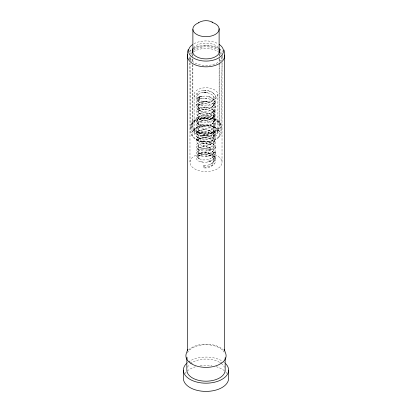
<?xml version="1.0" encoding="UTF-8"?>
<svg xmlns="http://www.w3.org/2000/svg" width="412" height="412" viewBox="0 0 412 412"><rect width="100%" height="100%" fill="white"/><g stroke="black" fill="none" stroke-linecap="round" stroke-linejoin="round"><path stroke-width="0.31" stroke-dasharray="2.06 1.54" d="M214.41 133.689L214.41 131.809M199.619 98.262L199.624 99.4L196.931 97.536L196.246 96.238L196.421 93.885L197.554 92.376L200.505 90.82L203.193 90.326L205.83 90.408L203.193 90.326C208.003 90.017 214.065 91.685 215.672 96.748L215.126 95.363C218.705 103.773 205.681 107.985 199.624 105.045C193.336 103.35 196.941 95.378 202.4 96.145L200.505 96.465L205.825 95.97L210.444 97.232M199.635 98.035C200.186 96.223 197.379 96.135 197.868 94.662L197.786 95.496L198.311 94.291L197.915 94.796L200.067 93.246L199.763 93.354C201.458 91.907 215.002 92.818 202.354 92.561M220.997 124.491L222.094 62.861M199.635 96.908L199.624 99.4M214.899 125.907L214.94 125.572M214.899 127.957L214.94 127.627M214.523 102.748L214.085 104.586A8.667 5.588 -7.5 0 1 207.432 108.856C204.198 109.36 200.021 109.438 197.858 106.574L198.775 107.717L198.007 106.868L197.868 105.951L197.786 106.78L198.311 105.575L197.477 107.357M214.085 112.002L214.523 110.169M214.085 115.87L214.523 114.036M214.085 157.152L214.523 155.319M213.957 121.761L214.523 119.681M212.185 106.852L213.689 105.091L214.214 103.324L213.581 105.374L214.132 103.623L214.101 103.906L213.972 102.531L214.132 104.154C214.261 100.168 208.271 98.03 204.414 98.118L206.69 98.272L201.736 98.391L199.439 99.04M197.477 118.641L198.311 116.864L197.786 118.069L197.868 117.235L198.594 118.841L197.858 117.863C201.138 121.684 207.442 120.783 211.469 118.594L208.771 119.84L211.207 118.749L212.891 117.482L212.638 117.678L213.859 116.107L212.443 117.914L213.689 116.38L214.214 114.608L213.581 116.663L214.132 114.912L214.101 115.195L213.972 113.82L214.132 115.442C213.612 110.164 206.046 108.624 201.118 109.741M212.19 163.281L213.689 161.525L214.214 159.758L213.581 161.808L214.132 160.062L214.101 160.345L213.993 159.212L213.267 157.878L214.142 159.506C212.88 156.488 209.476 155.206 206.469 154.685L201.736 154.824L199.439 155.473M197.477 94.291L197.915 93.019M197.477 101.713L198.311 99.931L197.786 101.141L197.868 100.307L198.594 101.913L197.858 100.93C200.732 104.555 206.427 103.742 210.264 102.31L210.012 102.439L211.933 101.352L211.67 101.522L213.859 99.179L212.793 100.641L213.689 99.447L213.581 99.73L214.214 97.68L214.101 98.267L213.406 95.996L214.142 97.428C212.216 93.086 206.649 92.231 202.4 92.556M197.477 152.502L198.311 150.725L197.786 151.93L197.868 151.096C198.883 155.19 206.731 154.763 210.264 153.099L210.012 153.233L212.983 151.189L212.793 151.436L213.859 149.968L213.581 150.524L214.209 148.531L214.096 149.118L213.988 147.743L214.065 148.171L213.442 146.842L214.41 144.978M197.477 156.369L197.915 155.097M214.631 143.773L214.74 143.494M214.631 145.822L214.74 145.544M197.477 124.285L198.414 122.385L197.786 123.713L197.868 122.879L198.265 124.244L197.786 122.688C198.744 126.87 205.547 126.355 209.013 125.372L208.771 125.48L211.629 124.136L211.366 124.295L213.014 123.008L211.366 124.295M207.828 124.501L203.456 124.172L200.587 124.656L202.4 124.367C198.563 123.991 193.707 128.729 197.564 132.01L196.735 131.083C212.978 143.046 227.28 117.286 201.813 118.728C185.122 124.774 208.997 133.792 214.683 124.182C221.126 113.63 197.281 107.558 196.22 118.563C199.954 127.808 222.367 120.953 213.931 110.679L214.976 112.002C212.432 105.812 193.043 104.674 196.931 114.469C202.405 120.495 218.813 116.266 215.126 106.651L215.672 108.032C213.792 96.465 184.828 102.907 200.829 111.07L198.445 110.092C204.44 114.078 218.751 109.886 215.126 101.007L215.672 102.392L215.069 100.827L213.715 99.194L215.069 100.827M213.689 105.091L213.859 104.823L212.381 106.62L210.012 108.083L212.638 106.435M213.689 161.525L213.859 161.257L212.391 163.049L212.649 162.864L210.012 164.522L210.264 164.388L207.447 165.284L203.703 165.578M213.838 116.884L214.451 115.952M213.838 111.24L214.379 110.442M213.838 113.295L214.379 112.497M213.838 105.601L214.302 104.936M213.838 107.65L214.302 106.986M213.838 162.034L214.307 161.36M213.838 164.084L214.307 163.415M197.59 140.564L198.847 139.014L197.796 140.307L198.079 139.452L197.945 141.084L197.878 140.368L198.435 141.254L197.781 140.255L199.382 141.913M214.085 110.225L212.767 111.961L211.042 113.202L212.51 112.152L213.859 110.462L212.314 112.383L213.689 110.735L213.581 111.019L214.214 108.969L214.101 109.551C214.173 106.203 209.275 104.159 206.268 103.865L201.736 104.035L199.295 104.9L198.141 105.848L199.552 104.71L197.915 106.085M218.772 137.371L221.09 133.926L221.404 126.479M212.762 123.203L213.725 121.993L213.437 122.539L214.214 120.252L213.55 122.261L214.132 120.556L214.132 121.087C214.42 117.621 209.615 115.571 206.062 115.128C213.107 116.405 203.451 114.469 202.704 115.164L204.28 115.041L201.118 115.381M210.429 153.661C207.354 152.183 203.78 152.038 200.505 152.898L202.4 152.584C196.941 151.812 193.336 159.789 199.624 161.478C205.727 164.403 218.69 160.201 215.126 151.801L215.672 153.182C214.024 145.745 195.69 143.273 196.333 152.867C200.706 160.634 218.968 156.107 215.167 146.224L215.682 147.609C213.231 140.569 201.185 138.504 196.591 144.411C194.351 150.869 204.918 152.136 209.028 150.354C219.488 148.026 216.753 135.78 206.505 135.548C200.902 133.473 191.008 140.162 199.32 144.416C205.32 147.522 218.442 143.546 215.27 135.064C211.701 129.28 200.629 127.323 196.421 133.39C195.144 140.796 206.948 140.842 211.495 138.097C219.421 134.626 215.208 124.934 207.663 124.455M214.786 129.677L213.298 131.279L213.498 131.062M197.518 115.401L198.162 114.711M197.585 109.659L198.162 109.067M197.585 111.714L198.162 111.122M197.662 103.922L198.162 103.422M197.662 105.977L198.162 105.477M197.734 154.629L198.162 154.217M197.734 156.678L198.162 156.266M197.739 98.185L198.162 97.778M197.739 100.24L198.162 99.833M197.915 151.23L200.067 149.68L199.763 149.788L204.28 148.902L202.338 149M197.915 117.369L199.3 116.138L198.141 117.132L200.453 115.674L202.987 115.123M197.915 109.947L199.171 108.84M198.007 122.884L199.181 121.854L198.929 122.055C199.537 119.619 214.358 121.916 205.634 120.731C208.771 121.046 212.046 122.225 213.905 124.913L212.365 123.162C213.833 124.728 213.926 124.651 214.132 126.731L214.214 125.897L213.509 128.065L213.797 127.514L212.685 128.971L213.622 127.782L211.526 129.837L211.783 129.672L209.837 130.733L210.089 130.604C206.294 132.046 201.427 132.453 198.136 129.672L199.635 130.774C198.527 131.057 197.703 127.9 197.894 129.61L198.048 128.446L197.796 129.023L198.342 128.111L197.951 128.735L200.139 127.076L199.835 127.184L204.28 126.33L202.4 126.417L206.062 126.417C209.08 126.762 213.39 128.297 214.163 131.655L213.637 130.12L214.096 131.469L214.096 130.939L213.921 133.03L214.07 131.227L213.952 132.746L214.049 132.453L212.983 134.261L212.793 134.503L213.859 133.04L211.67 135.383L211.933 135.213L210.012 136.305L210.264 136.171C206.5 137.654 201.623 138.149 198.296 135.424C198.167 135.254 197.76 134.142 197.92 135.347L198.079 133.807L197.796 134.667L198.311 133.797L197.915 134.302L200.067 132.746L199.763 132.86L201.736 132.252L206.278 132.077L202.4 132.061L206.062 132.061L210.161 133.122C203.384 130.625 214.405 134.487 213.74 135.934L212.365 134.451C213.241 134.441 214.245 137.623 214.049 136.733L213.921 138.674L214.049 138.097L212.793 140.147L213.859 138.684L211.67 141.028L211.933 140.858L207.72 142.655A8.667 4.661 -8.7 0 1 199.382 141.913M197.915 98.664L199.429 97.407L201.736 96.614M197.915 100.44L199.686 98.998L199.429 99.184L201.736 98.391L200.325 98.684M211.773 163.827L212.561 163.281M211.773 165.882L212.561 165.336M211.763 107.398L212.561 106.847M211.763 109.453L212.561 108.897M212.649 164.64L210.264 166.165L205.058 167.354M197.683 109.175L199.357 108.16L201.118 107.686L199.099 108.32M194.788 120.665L195.381 120.319M195.844 128.333L197.152 127.576M198.599 139.225L201.437 137.963L199.763 138.499C204.393 136.784 210.326 137.603 213.653 141.445M217.212 131.16L217.716 130.882M210.517 124.996L210.882 124.821M210.517 127.045L210.882 126.875M211.305 113.053C207.437 115.118 202.235 115.648 198.486 113.079L199.635 113.841L197.858 112.219L198.594 113.197L198.007 112.512L197.868 111.595L197.786 112.425L198.311 111.219L197.915 111.729L199.423 110.421L198.872 110.751L202.987 109.479L206.278 109.504L202.704 109.52M199.439 153.424L198.177 153.954L200.309 153.073M199.439 96.985L198.182 97.515L200.325 96.635M199.439 102.629L200.155 102.336M199.439 104.679L200.155 104.391M209.6 108.438L209.94 108.31M209.6 110.488L209.94 110.359M209.6 164.872L209.955 164.738M209.6 166.927L209.955 166.793M199.418 153.846L201.736 153.048M207.72 144.432L210.264 143.592M207.72 150.076L210.264 149.237M210.264 154.881L207.72 155.721L205.011 156.066M207.72 161.365L210.264 160.52M201.118 118.975L199.037 119.598L201.391 118.908M208.261 125.768L208.565 125.691M208.261 127.823L208.565 127.746M201.118 121.025L202.987 120.767L201.391 120.963M200.309 155.128L201.736 154.824L199.418 155.623L199.676 155.437L197.915 156.874L198.311 156.369L197.786 157.575L197.868 156.74L198.594 158.347L197.858 157.369C200.726 160.994 206.427 160.175 210.264 158.744L210.012 158.877L211.933 157.791L211.67 157.956L213.859 155.612L212.793 157.08L213.689 155.885L213.581 156.169L214.214 154.114L214.101 154.701L213.406 152.43L214.142 153.861C211.959 149.36 206.618 148.675 202.4 148.99M202.4 135.651L200.505 135.97L202.735 135.61M202.4 141.295L200.505 141.61L202.534 141.275M201.962 103.917L202.4 103.845M202.143 154.675L202.4 154.634M206.17 154.356L207.566 154.145M206.17 156.411L207.566 156.194M206.17 148.717L207.354 148.541M206.17 150.766L207.354 150.591M202.4 143.35L207.092 143.489L204.537 143.191M206.17 143.072L207.143 142.933M206.17 145.122L207.143 144.983M202.4 137.706L204.28 137.618L202.735 137.66M201.736 136.12L204.28 135.842A8.667 5.253 9.2 0 1 212.551 138.483M201.736 141.764L204.28 141.481M201.736 102.258L204.47 101.975M203.332 120.67L203.739 120.639M203.456 135.46L203.193 135.471L205.83 135.553L204.749 135.497M204.378 167.967C209.842 168.441 218.293 163.827 215.126 157.446L215.672 158.826L215.069 157.26L213.704 155.623L215.069 157.26M202.534 143.33L204.28 143.263L201.736 143.541L198.764 144.741L199.017 144.54L197.915 145.59L197.796 146.198L198.311 145.081L197.915 146.106L198.517 146.981L197.817 145.992C200.613 149.741 206.422 148.871 210.264 147.46L210.012 147.589L213.205 145.297L213.014 145.549L214.204 143.458L213.921 144.313L214.019 142.238L214.101 142.665L212.541 140.245M202.987 118.991L205.861 118.97M204.537 141.141L203.193 141.115L205.83 141.198M204.347 92.401L205.83 92.458M204.749 137.551L207.298 137.886L205.83 137.608M202.853 143.093L204.002 143.17M202.853 145.148L204.002 145.22M207.828 107.568L205.372 107.223L207.663 107.522M208.045 101.975L205.598 101.594L210.161 102.645M206.505 135.548L209.044 136.202M201.653 109.051L201.937 109.103M201.653 111.101L201.937 111.158M205.83 143.252C209.095 143.798 213.112 145.112 214.163 148.279M200.603 161.159L203.183 161.674M200.603 104.72L203.168 105.235M200.603 155.515L202.982 156.009M207.998 137.963L209.044 138.257M200.407 125.65L200.696 125.742M200.407 127.699L200.696 127.792M199.629 121.246L201.746 121.962M199.629 138.18L201.746 138.89M210.063 153.506L208.101 152.77L203.595 152.373L205.809 152.404C209.126 152.754 212.819 154.011 214.976 157.147M210.063 97.067L208.117 96.336L211.207 97.433L213.673 99.096L214.976 100.713M210.063 155.556L210.429 155.715M210.063 99.122L210.444 99.282M199.629 108.407L199.928 108.536M199.629 110.462L199.928 110.591M208.719 153.398L211.397 154.588L213.359 156.215M208.92 147.82L211.397 148.943M209.116 142.243L211.397 143.299M198.687 109.381L200.603 110.365M210.985 136.995L211.305 137.16M210.985 139.045L211.305 139.215M196.503 132.164A15.079 8.709 0 0 0 220.894 126.767A15.079 8.709 0 0 0 200.603 117.271A15.079 8.709 0 0 0 196.503 132.164L196.91 132.386A14.435 8.333 0 0 0 220.255 127.22A14.435 8.333 0 0 0 200.835 118.131A14.435 8.333 0 0 0 196.91 132.386M213.967 127.071L215.146 127.751M214.606 119.156L215.09 119.439M210.254 114.479L212.371 115.757L213.983 117.626M210.254 131.413L212.371 132.685M198.332 130.228L199.078 130.707M198.332 132.278L199.078 132.762M198.332 124.584L198.945 124.99M198.332 126.633L198.945 127.04M203.868 165.619L204.213 165.938A1.257 0.551 69.9 0 1 204.713 167.385A1.257 0.551 69.9 0 1 204.213 167.921L203.868 167.602A1.257 0.551 69.9 0 1 203.368 166.16A1.257 0.551 69.9 0 1 203.868 165.624L204.213 165.938M198.054 123.94L199.629 125.114L198.054 123.94L197.477 122.508M211.397 98.154L213.365 99.792M197.585 106.924L198.332 107.65M212.855 126.917L213.668 127.71M212.855 128.966L213.668 129.759M212.989 121.385L213.668 122.065M212.989 123.44L213.668 124.115M213.122 115.86L213.668 116.421M213.122 117.914L213.668 118.471M192.363 136.171L191.328 134.827L190.596 132.54L190.596 127.406M197.745 134.518L198.357 135.527M197.183 123.157L197.441 123.657M197.183 125.212L197.441 125.712M214.559 123.44L214.796 124.094M214.559 125.49L214.796 126.149M214.559 117.796L214.832 118.599M214.559 119.851L214.832 120.654M213.905 123.136L214.523 125.325M213.983 119.403L214.523 121.458M197.59 138.787L197.647 140.219M214.374 135.533L214.41 137.557M191.003 126.309L189.906 62.887M197.59 133.143L197.606 134.482M222.094 55.172L222.094 59.658M222.022 62.82L222.022 162.343A16.022 9.249 0 0 1 197.987 170.357A16.022 9.249 0 0 1 197.987 154.335A16.022 9.249 0 0 1 222.022 162.343M219.591 54.034L219.591 55.955M219.591 58.514L219.591 62.356M219.591 62.995L219.591 124.465M219.117 54.327L219.117 58.169M219.117 58.813L219.117 62.016M219.117 64.581L219.117 125.469M217.891 94.266L217.891 131.819M194.109 94.981L194.109 132.535M192.883 54.477L192.883 56.398M192.883 58.962L192.883 62.166M192.883 64.73L192.883 126.257M192.409 54.394L192.409 56.315M192.409 58.88L192.409 62.078M192.409 64.643L192.409 126.108M189.978 57.68L189.978 59.606M189.978 62.82L189.978 162.343M189.906 59.678L189.906 57.114A16.181 9.342 0 0 0 206.628 65.477A16.181 9.342 0 0 0 222.176 56.392M221.888 56.475A16.022 9.249 0 0 1 220.636 61.445M191.364 61.445A16.022 9.249 0 0 1 190.112 56.475M191.039 54.369A16.022 9.249 0 0 1 192.126 53.055M193.547 51.861A16.022 9.249 0 0 1 219.442 52.643M219.874 53.055A16.022 9.249 0 0 1 220.961 54.369M189.644 51.938A17.907 10.341 0 0 1 192.801 49.157M193.815 48.565A17.907 10.341 0 0 1 218.185 48.565M219.199 49.157A17.907 10.341 0 0 1 222.356 51.938M189.412 51.366A18.535 10.702 0 0 1 191.801 49.26M192.893 48.575A18.535 10.702 0 0 1 218.612 48.302M219.107 48.575A18.535 10.702 0 0 1 222.295 51.042M188.588 349.963A20.106 11.608 0 0 1 223.412 349.963M221.702 362.112A19.163 11.062 0 0 1 219.55 363.59M192.45 363.59A19.163 11.062 0 0 1 191.322 362.879M190.797 362.503A19.163 11.062 0 0 1 189.402 361.298M187.486 358.631A19.163 11.062 0 0 1 186.94 356.921M187.486 352.904A19.163 11.062 0 0 1 206 344.7A19.163 11.062 0 0 1 224.514 352.904M187.486 367.267A19.163 11.062 0 0 1 189.402 364.599M190.298 363.786A19.163 11.062 0 0 1 220.678 363.018M221.203 363.394A19.163 11.062 0 0 1 224.514 367.267M184.942 373.571A22.619 13.06 0 0 1 186.409 371.809M187.305 370.985A22.619 13.06 0 0 1 195.844 366.67M200.144 365.727A22.619 13.06 0 0 1 211.856 365.727M216.156 366.67A22.619 13.06 0 0 1 224.695 370.985M225.591 371.809A22.619 13.06 0 0 1 227.058 373.571M186.409 363.6A22.619 13.06 0 0 1 187.8 362.375M188.315 361.988A22.619 13.06 0 0 1 221.996 360.897M223.144 361.607A22.619 13.06 0 0 1 224.695 362.776M193.516 47.802A13.668 7.89 0 0 1 205.918 43.121A13.668 7.89 0 0 1 218.417 47.715M193.995 43.703A17.448 10.073 0 0 1 218.123 43.77M190.37 53.725A16.181 9.342 0 0 1 191.22 52.339M193.429 50.259A16.181 9.342 0 0 1 218.216 50.017M220.42 51.907A16.181 9.342 0 0 1 221.95 54.564M196.251 139.786L196.153 140.08L196.972 138.133L196.251 139.786M196.591 104.906L196.421 105.173L197.801 103.438L196.591 104.906M196.663 121.679L196.488 121.947L197.456 120.654L196.663 121.679M214.884 135.182L213.447 136.799L214.884 135.182M214.884 140.827L213.447 142.439L214.884 140.827M214.884 152.116L213.447 153.727L214.884 152.116M214.884 157.76L213.447 159.372L214.884 157.76M214.884 101.321L213.447 102.938L214.884 101.321M197.405 137.675L197.157 137.886L198.811 136.64L197.405 137.675M197.554 148.809L197.307 149.015L198.811 147.929L197.554 148.809M211.747 143.613L208.802 144.797L211.747 143.613M211.747 149.257L208.802 150.442L211.747 149.257M211.747 154.897L208.802 156.086L211.747 154.897M211.747 160.541L208.802 161.731L211.747 160.541M199.501 113.779L199.192 113.877L201.118 113.331L199.501 113.779M200.804 102.042L200.505 102.104L202.4 101.79L200.804 102.042M200.804 130.259L200.505 130.326L202.4 130.007L200.804 130.259M200.804 147.187L200.505 147.254L202.4 146.94L200.804 147.187M202.101 113.043L201.813 113.084L203.456 112.883L202.101 113.043M202.101 118.687L201.813 118.728L203.739 118.589L202.101 118.687M203.456 107.238L203.193 107.254L205.593 107.244L203.456 107.238M203.456 129.816L203.193 129.832L205.593 129.816L203.456 129.816M203.456 146.744L203.193 146.76L204.331 146.785L203.456 146.744M203.657 101.584L203.399 101.594L205.809 101.615L203.657 101.584M205.145 118.502L209.96 119.501L205.145 118.502M205.593 112.888L209.96 113.856L205.593 112.888M206.247 146.811L210.063 147.862L206.247 146.811M207.828 130.146L209.96 130.784L207.828 130.146M208.487 90.8L210.063 91.423L208.487 90.8M208.688 141.651L210.063 142.217L208.688 141.651M199.624 105.029L198.182 104.277L199.624 105.045M199.624 155.824L198.182 155.067L199.624 155.834M199.47 150.117L198.064 149.34L199.475 150.128M199.624 138.89L197.827 137.871L199.624 138.906M199.624 133.251L197.719 132.134L199.624 133.261M199.629 153.331L198.486 152.584L199.635 153.346M199.629 158.975L198.486 158.229L199.635 158.991M199.511 147.625L198.393 146.863L199.516 147.64M213.818 93.632L212.376 92.468L213.818 93.632M213.874 144.478L212.448 143.304L213.874 144.478M214.23 127.957L212.376 126.33L214.23 127.957M214.446 116.951L212.376 115.041L214.446 116.951M213.514 113.043L212.371 111.889L213.514 113.043M213.514 152.548L212.371 151.395L213.514 152.548M197.394 131.418A13.668 7.89 0 0 0 219.498 126.525A13.668 7.89 0 0 0 201.108 117.92A13.668 7.89 0 0 0 197.394 131.418M198.033 137.284A11.907 6.875 0 0 0 217.644 133.606A11.907 6.875 0 0 0 202.323 125.639A11.907 6.875 0 0 0 198.033 137.284M196.854 139.477A13.668 7.89 0 0 0 219.369 135.254A13.668 7.89 0 0 0 201.782 126.108A13.668 7.89 0 0 0 196.854 139.477M198.033 99.73A11.907 6.875 0 0 0 217.644 96.053A11.907 6.875 0 0 0 202.323 88.08A11.907 6.875 0 0 0 198.033 99.73M196.406 139.766A14.338 8.276 0 0 0 220.023 135.337A14.338 8.276 0 0 0 201.571 125.742A14.338 8.276 0 0 0 196.406 139.766M195.674 133.56A15.424 8.904 0 0 0 221.09 128.796A15.424 8.904 0 0 0 201.236 118.471A15.424 8.904 0 0 0 195.674 133.56M197.209 131.495A13.133 7.581 0 0 0 218.844 127.442A13.133 7.581 0 0 0 201.947 118.651A13.133 7.581 0 0 0 197.209 131.495"/><path stroke-width="0.62" d="M187.718 349.87L187.465 350.978L187.465 56.14M187.718 349.345L186.579 352.76A20.106 11.608 0 0 0 206 367.375A20.106 11.608 0 0 0 225.421 352.76L224.282 349.345M188.227 49.507L187.47 52.267L187.47 55.857M198.579 22.66C202.858 20.1 208.256 20.023 212.685 22.233M224.025 50.058L224.53 52.834L224.535 350.978L224.282 349.87M228.619 370.131L228.619 378.34A22.619 13.06 0 0 1 206 391.4A22.619 13.06 0 0 1 183.381 378.34L183.381 370.131M225.163 357.642L225.163 370.131A19.163 11.062 0 0 1 206 381.198A19.163 11.062 0 0 1 186.837 370.131L186.837 357.642M219.117 28.691L219.117 53.045M192.883 29.479L192.883 53.194M224.437 55.028A18.535 10.702 0 0 1 205.511 66.842A18.535 10.702 0 0 1 187.692 54.466M225.591 363.6A22.619 13.06 0 0 1 206 383.191A22.619 13.06 0 0 1 186.409 363.6M219.05 48.673A13.668 7.89 0 0 1 206.088 58.901A13.668 7.89 0 0 1 192.898 48.771M219.174 44.403A17.448 10.073 0 0 1 218.19 58.221A17.448 10.073 0 0 1 194.248 58.458A17.448 10.073 0 0 1 192.445 44.671M211.964 22.33A13.133 7.581 0 0 1 216.485 33.65A13.133 7.581 0 0 1 196.395 34.253A13.133 7.581 0 0 1 198.852 22.722"/></g></svg>
